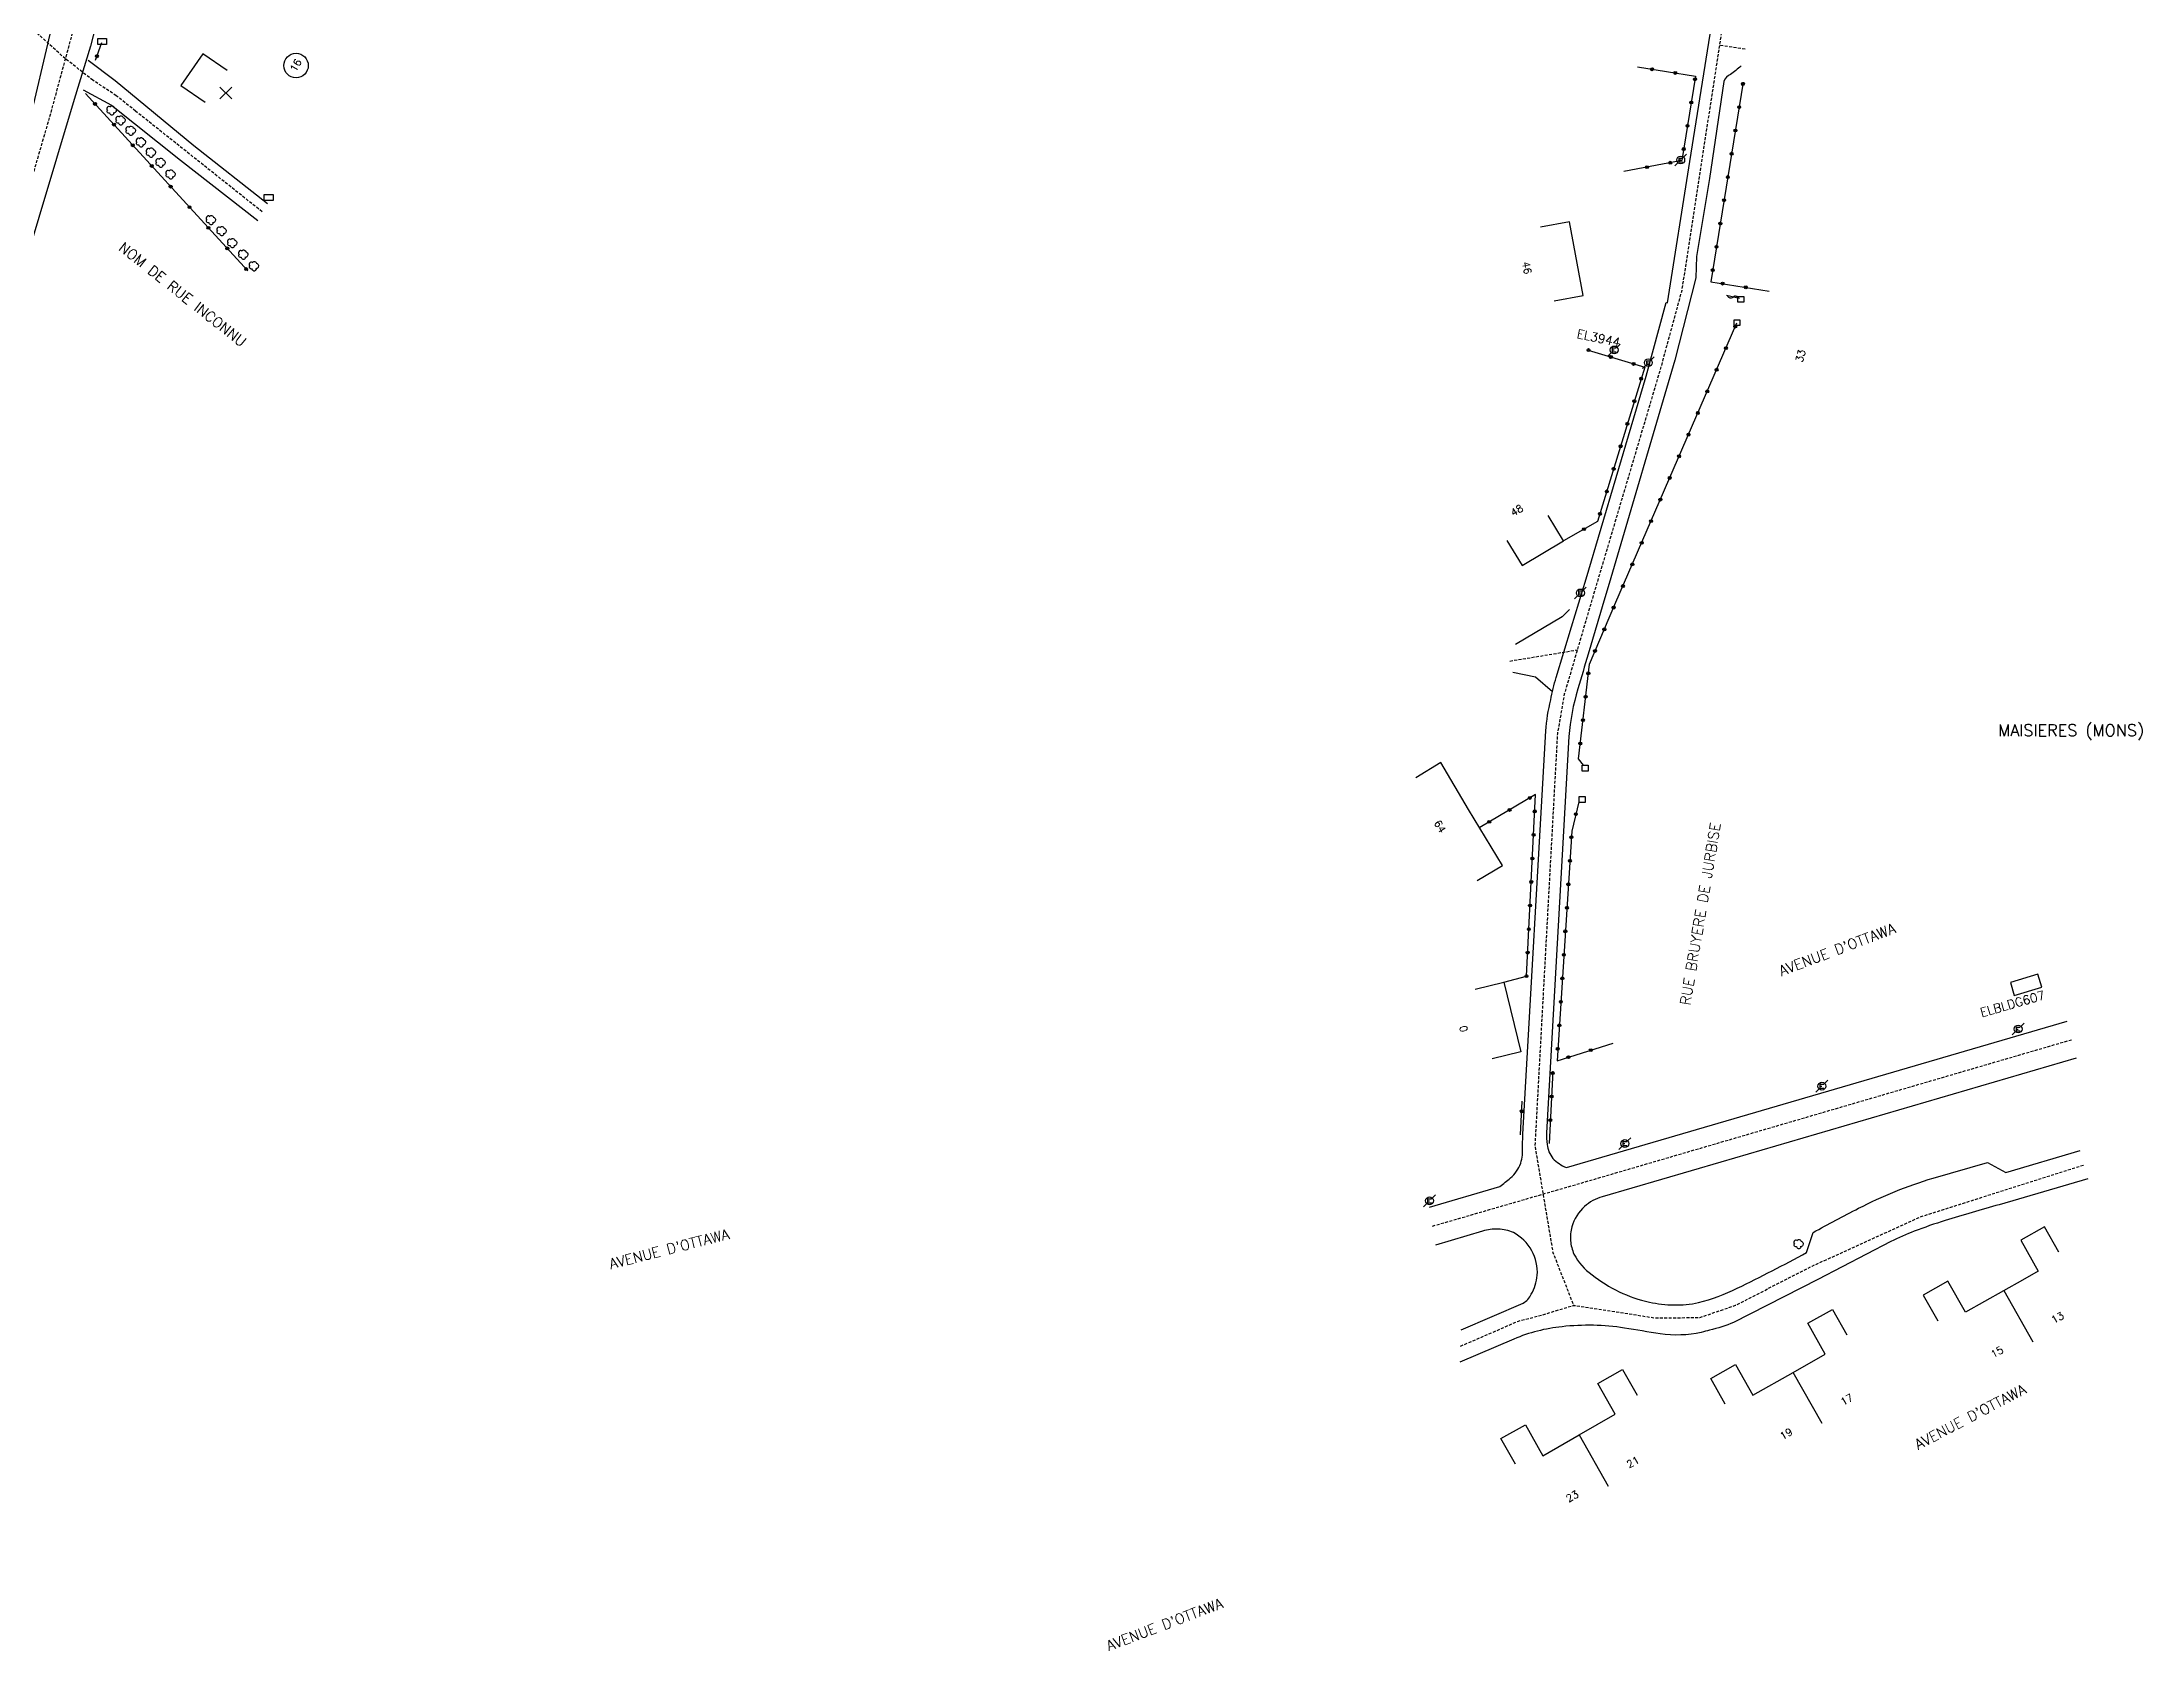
# Model space of a CAD drawing. Header units: millimetres. Extents: x 120176 to 121000, y 132000 to 133000.
# Drawn here: x 120638 to 120994.4, y 132346.3 to 132619.4 of the extents above; entities that cross this region are included whole.
import ezdxf
from ezdxf.enums import TextEntityAlignment as Align

# ---------------------------------------------------------------- set-up
doc = ezdxf.new("R2010")
doc.units = ezdxf.units.MM
doc.linetypes.add('DASHED', pattern=[0.75, 0.5, -0.25])
doc.layers.get('0').update_dxf_attribs({"linetype": 'CONTINUOUS'})
for name, color, linetype in [('W0001', 6, 'DASHED'), ('W0008', 7, 'CONTINUOUS'), ('W0100', 7, 'CONTINUOUS'), ('W0112', 1, 'DASHED'), ('W0300', 7, 'CONTINUOUS'), ('W0310', 3, 'CONTINUOUS'), ('W0322', 7, 'CONTINUOUS'), ('W0471', 7, 'CONTINUOUS'), ('W0980', 7, 'CONTINUOUS'), ('W0984', 7, 'CONTINUOUS'), ('W0989', 7, 'CONTINUOUS'), ('W0991', 7, 'CONTINUOUS'), ('W1102', 7, 'CONTINUOUS'), ('W1471', 7, 'CONTINUOUS')]:
    doc.layers.add(name, color=color, linetype=linetype)
doc.styles.get("Standard").update_dxf_attribs({"font": 'romans.shx', "width": 0.85})

# ---------------------------------------------------------------- blocks, each defined once
blk = doc.blocks.new('t322o')
at = {"color": 0, "linetype": 'Continuous'}
for radius in [0.25, 0.15]:
    blk.add_circle((0, 0), radius, dxfattribs=at)
blk = doc.blocks.new('t310o')
at = {"color": 0, "linetype": 'Continuous'}
for centre, start, end in [((-0.5, 0.38), 216.8699, 323.1304), ((0.5, -0.37), 36.8699, 143.1303)]:
    blk.add_arc(centre, 0.625, start, end, dxfattribs=at)
blk = doc.blocks.new('t991o')
at = {"color": 0, "linetype": 'Continuous'}
for p, q in [((-1, 1), (1, -1)), ((-1, -1), (1, 1))]:
    blk.add_line(p, q, dxfattribs=at)
blk = doc.blocks.new('T300')
for p, q in [((-0.8, 0.51), (-0.86, 0.34)), ((-0.86, 0.34), (-0.86, 0.17)), ((-0.86, 0.17), (-0.74, 0.06)), ((-0.69, 0.63), (-0.8, 0.51)), ((-0.8, -0.06), (-0.74, 0.06)), ((-0.74, 0.06), (-0.69, 0.11)), ((-0.57, 0.69), (-0.69, 0.63)), ((-0.46, 0.69), (-0.57, 0.69)), ((-0.29, 0.63), (-0.46, 0.69)), ((-0.29, 0.63), (-0.17, 0.74)), ((-0.23, 0.57), (-0.29, 0.63)), ((-0.17, 0.74), (-0.06, 0.8)), ((-0.06, 0.8), (0.06, 0.8)), ((0.06, 0.8), (0.23, 0.74)), ((0.23, 0.74), (0.34, 0.63)), ((0.34, 0.63), (0.4, 0.51)), ((0.46, 0.46), (0.34, 0.46)), ((0.4, 0.51), (0.4, 0.46)), ((0.57, 0.4), (0.46, 0.46)), ((0.57, 0.4), (0.69, 0.29)), ((0.69, 0.29), (0.74, 0.17)), ((0.74, 0.06), (0.69, -0.17)), ((0.74, 0.17), (0.74, 0.06)), ((-0.8, -0.17), (-0.8, -0.06)), ((-0.8, -0.23), (-0.8, -0.17)), ((-0.74, -0.34), (-0.8, -0.23)), ((-0.69, -0.4), (-0.74, -0.34)), ((-0.51, -0.46), (-0.69, -0.4)), ((-0.4, -0.46), (-0.51, -0.46)), ((-0.4, -0.46), (-0.34, -0.46)), ((-0.34, -0.46), (-0.34, -0.4)), ((-0.34, -0.51), (-0.34, -0.46)), ((-0.29, -0.63), (-0.34, -0.51)), ((-0.17, -0.74), (-0.29, -0.63)), ((-0.06, -0.8), (-0.17, -0.74)), ((0.06, -0.8), (-0.06, -0.8)), ((0.17, -0.74), (0.06, -0.8)), ((0.23, -0.69), (0.17, -0.74)), ((0.29, -0.46), (0.23, -0.46)), ((0.29, -0.63), (0.23, -0.69)), ((0.46, -0.4), (0.29, -0.46)), ((0.34, -0.51), (0.29, -0.63)), ((0.34, -0.51), (0.34, -0.46)), ((0.57, -0.34), (0.46, -0.4)), ((0.63, -0.29), (0.57, -0.34)), ((0.69, -0.17), (0.63, -0.29))]:
    blk.add_line(p, q)
blk = doc.blocks.new('t112o')
at = {"color": 0, "linetype": 'Continuous'}
for p, q in [((-0.5, 0.5), (0.5, 0.5)), ((-0.5, -0.5), (-0.5, 0.5)), ((0.5, 0.5), (0.5, -0.5)), ((0.5, -0.5), (-0.5, -0.5))]:
    blk.add_line(p, q, dxfattribs=at)
blk = doc.blocks.new('T471')
for p, q in [((-0.333334, 0.333334), (-0.333334, -0.333334)), ((-0.333334, 0.333334), (0.333334, 0.333334)), ((-0.333334, 0), (0, 0)), ((0.500001, 0.500001), (1.000002, 1.000002)), ((-0.500001, -0.500001), (-1.000002, -1.000002)), ((-0.333334, -0.333334), (0.333334, -0.333334))]:
    blk.add_line(p, q)
blk.add_ellipse((0, 0), major_axis=(0.471405, 0.471405), ratio=1, start_param=5.4977871438, end_param=11.780972451)
blk = doc.blocks.new('T1471')
at = {"color": 0, "linetype": 'Continuous', "flags": 128}
blk.add_lwpolyline([(-0.75, -0.5), (-0.75, 0.5), (0.75, 0.5), (0.75, -0.5), (-0.75, -0.5)], dxfattribs=at)

msp = doc.modelspace()

# ---------------------------------------------------------------- linework, layer by layer
at = {"layer": 'W0001'}
msp.add_line((120927.05, 132618.22), (120922.7, 132618.89), dxfattribs=at)
for points in [[(120758.79, 133000), (120746.5, 132959.61), (120732.72, 132915.1), (120715.69, 132859.81), (120696.2, 132796.71), (120674.12, 132725.41), (120656.13, 132666.23), (120647.66, 132637.64), (120639.25, 132606.59), (120628.87, 132570.9), (120611.6, 132514.92)], [(120641.96, 132616.61), (120635.1, 132622.79), (120621.36, 132633.29), (120609.72, 132642.76), (120595.71, 132654.07), (120582.66, 132664.59), (120570.95, 132672.84), (120535.39, 132697.91), (120501.54, 132723.78), (120479.52, 132741.84), (120467.76, 132750.51), (120446.38, 132766.6), (120415.28, 132790.08), (120385.96, 132812.59), (120353.41, 132837), (120322.92, 132860.49), (120307.27, 132872.6), (120289.22, 132886.16), (120274.46, 132896.22), (120257.94, 132907.1), (120249.64, 132913.7), (120240.76, 132919.44)], [(120675.37, 132590.61), (120653.87, 132607.72), (120650.62, 132610.32), (120646.65, 132612.94), (120641.96, 132616.61)]]:
    msp.add_lwpolyline(points, dxfattribs=at)
at = {"layer": 'W0001', "flags": 128}
for points in [[(120980.28, 133000), (120976.09, 132972.49), (120974.89, 132964.29), (120969.99, 132930.84), (120964.88, 132900.12), (120963.14, 132888.14), (120954.59, 132824.95), (120943.43, 132753.62), (120936.44, 132711.17), (120929.79, 132666.56), (120924.96, 132633.6), (120922.7, 132618.89), (120916.29, 132577.27), (120912.7, 132564.05), (120900.43, 132522.63), (120898.57, 132516.24), (120896.36, 132508.7), (120895.19, 132502), (120891.37, 132432.07), (120892.75, 132423.86), (120894.42, 132413.95), (120897.94, 132404.97)], [(120887.12, 132514.35), (120896.3, 132515.86), (120898.57, 132516.24)], [(120873.99, 132418.42), (120892.75, 132423.86), (120899.75, 132425.89), (120982.46, 132450.07)], [(120878.76, 132398.04), (120888.58, 132402.3), (120892.67, 132403.35), (120897.94, 132404.97), (120908.7, 132403.32), (120911.72, 132402.84), (120919.37, 132402.9), (120925.41, 132404.98), (120938.45, 132411.64), (120956.94, 132420.06), (120984.58, 132428.82)]]:
    msp.add_lwpolyline(points, dxfattribs=at)
at = {"layer": 'W0008'}
for points in [[(120608.88, 132515.78), (120616.78, 132540.07), (120624.86, 132567.58), (120635.47, 132604.12), (120639.87, 132622.69), (120643.76, 132636.24), (120655.79, 132675.56), (120669.4, 132720.29), (120674.32, 132736.31), (120676.04, 132741.37), (120693.81, 132799.02), (120699.81, 132818.52), (120708.08, 132845.44), (120728.51, 132911.86), (120740.63, 132951.2), (120747.6, 132973.89), (120752.99, 132991.72), (120755.43, 133000)], [(120762.27, 133000), (120759.05, 132989.53), (120753.75, 132972.35), (120745.86, 132946.94), (120728.27, 132890.51), (120715.94, 132850.22), (120705.11, 132815.07), (120699.7, 132798.02), (120681.66, 132739.17), (120680.24, 132735.51), (120672.81, 132710.27), (120661.34, 132673), (120653.03, 132645.09), (120646.23, 132618.73), (120643.44, 132609.69), (120634.48, 132579.65), (120626.18, 132551.45), (120614.33, 132514.06)], [(120676.26, 132591.98), (120663.76, 132601.79), (120650.41, 132612.83), (120645.85, 132616.31)], [(120644.99, 132611.33), (120649.82, 132608.73), (120661.5, 132599.4), (120674.64, 132589.12)]]:
    msp.add_lwpolyline(points, dxfattribs=at)
at = {"layer": 'W0008', "flags": 128}
for points in [[(120873.46, 132421.62), (120885.4, 132425.16, 0.0296), (120887.24, 132426.61, 0.124), (120888.99, 132429.09, 0.0742), (120889.29, 132431.87), (120889.34, 132434.04), (120893.22, 132502.48, -0.0379), (120894.06, 132507.76, -0.0222), (120894.99, 132511.57), (120897.61, 132520.15), (120900.1, 132528.32), (120910.27, 132562.7), (120913.64, 132575.22), (120913.89, 132575.14), (120917.67, 132599.13), (120926.5, 132654.47)], [(120926.36, 132615.37, -0.0346), (120924.59, 132613.94, 0.2029), (120923.43, 132612.72), (120920.98, 132596.25), (120918.81, 132583.04), (120918.69, 132579.39), (120915.14, 132565.41), (120903.99, 132527.5), (120903.25, 132525.1), (120900.43, 132515.51, 0.0031), (120898.67, 132509.63, 0.0544), (120897.15, 132501.53), (120893.37, 132434.27, 0.053), (120893.44, 132432.27, 0.1337), (120894.41, 132429.92, 0.1022), (120896.72, 132428.37), (120981.72, 132453.19)], [(120983.21, 132446.95), (120922.91, 132429.27), (120902.79, 132423.41, 0.112), (120899.81, 132421.74, 0.1433), (120897.65, 132418.3, 0.0856), (120897.43, 132415.93, 0.0891), (120898.01, 132413.65, 0.1173), (120901.07, 132410.17, 0.0549), (120905.69, 132407.28, 0.0591), (120910.8, 132405.52, 0.0489), (120914.98, 132405.04, 0.0564), (120919.13, 132405.43, 0.058), (120925.73, 132407.89, 0.0121), (120937.49, 132413.93), (120938.6, 132417.33, -0.0095), (120946.3, 132421.44, -0.0455), (120958.96, 132426.57), (120968.16, 132429.24), (120971.3, 132427.54), (120983.93, 132431.23)], [(120985.24, 132426.42), (120970.19, 132422.06, 0.0069), (120960.99, 132419.38, 0.0139), (120955.77, 132417.54, 0.029), (120951.78, 132415.81), (120939.42, 132409.36), (120925.1, 132402.08, -0.0487), (120921.01, 132400.76, -0.0073), (120919.62, 132400.37, -0.0917), (120912.63, 132400.15, -0.0056), (120906.59, 132401.12, 0.0647), (120895.98, 132401.35, 0.0731), (120887.81, 132399.25), (120878.65, 132395.3)], [(120878.87, 132400.79), (120889.36, 132405.35, 0.1632), (120890.74, 132406.85, 0.1073), (120891.78, 132410.07, 0.1429), (120890.84, 132414.24, 0.1599), (120887.72, 132417.31, 0.0989), (120885.14, 132417.91, 0.0813), (120882.5, 132417.58), (120874.51, 132415.21)]]:
    msp.add_lwpolyline(points, format="xyb", dxfattribs=at)
for points in [[(120897.24, 132523.12), (120896, 132521.88), (120888.08, 132517.14)], [(120887.65, 132512.44), (120891.46, 132511.65), (120894.36, 132509.2)]]:
    msp.add_lwpolyline(points, dxfattribs=at)
at = {"layer": 'W0100'}
msp.add_lwpolyline([(120669.41, 132614.59), (120665.3, 132617.43), (120661.59, 132612.08), (120665.7, 132609.23)], dxfattribs=at)
at = {"layer": 'W0100', "flags": 128}
for points in [[(120894.64, 132575.51), (120899.56, 132576.42), (120897.22, 132588.92), (120892.31, 132588)], [(120886.63, 132534.82), (120889.21, 132530.55), (120896.21, 132534.78), (120893.63, 132539.06)], [(120881.56, 132477.09), (120885.85, 132479.66), (120880.11, 132489.14), (120875.43, 132497.1), (120871.14, 132494.53)], [(120881.24, 132458.64), (120886.1, 132459.82), (120888.97, 132448), (120884.11, 132446.82)], [(120980.32, 132413.97), (120977.86, 132418.32), (120973.84, 132416.05), (120976.81, 132410.78), (120974.11, 132409.25), (120964.45, 132403.8), (120961.47, 132409.07), (120957.29, 132406.7), (120959.74, 132402.35)], [(120923.69, 132388.2), (120921.21, 132392.55), (120925.4, 132394.92), (120928.37, 132389.71), (120935.18, 132393.59), (120940.66, 132396.7), (120937.69, 132401.92), (120941.86, 132404.29), (120944.34, 132399.95)], [(120888.08, 132377.99), (120885.62, 132382.34), (120889.79, 132384.67), (120892.75, 132379.45), (120898.88, 132382.98), (120905.02, 132386.5), (120902.05, 132391.72), (120906.26, 132394.06), (120908.73, 132389.71)]]:
    msp.add_lwpolyline(points, dxfattribs=at)
msp.add_lwpolyline([(120972.73, 132457.58), (120977.4, 132458.96), (120976.75, 132461.17), (120972.08, 132459.79)], close=True, dxfattribs=at)
at = {"layer": 'W0310'}
msp.add_line((120926.12, 132575.87), (120923.9, 132576.41), dxfattribs=at)
at = {"layer": 'W0322'}
for p, q in [((120648.1, 132619.27), (120647.06, 132616.27)), ((120645.41, 132610.67), (120672.92, 132580.6)), ((120894.43, 132444.71), (120893.77, 132432.42)), ((120888.94, 132433.92), (120889.24, 132439.65))]:
    msp.add_line(p, q, dxfattribs=at)
at = {"layer": 'W0322', "flags": 128}
for points in [[(120908.76, 132615.22), (120918.63, 132613.63), (120916.32, 132599.3), (120906.49, 132597.46)], [(120926.73, 132612.63), (120921.24, 132578.75), (120931.11, 132577.15)], [(120899.63, 132496.66), (120898.77, 132497.74), (120900.63, 132513.84), (120904.96, 132523.94), (120925.67, 132571.79)], [(120900.44, 132567.13), (120910.01, 132564.22), (120902.02, 132538.04), (120896.21, 132534.78)], [(120886.1, 132459.82), (120889.94, 132460.84), (120891.5, 132491.69), (120882.01, 132486.1)], [(120898.83, 132490.45), (120897.63, 132485.49), (120895.14, 132446.5), (120904.68, 132449.49)]]:
    msp.add_lwpolyline(points, dxfattribs=at)
at = {"layer": 'W1102'}
for p, q in [((120970.97, 132407.48), (120975.89, 132398.77)), ((120940.13, 132384.89), (120935.18, 132393.59)), ((120898.88, 132382.98), (120903.82, 132374.28))]:
    msp.add_line(p, q, dxfattribs=at)
msp.add_circle((120681.12, 132615.44), 2.08, dxfattribs=at)

# ---------------------------------------------------------------- block references
at = {"layer": 'W0112'}
for p in [(120926.32, 132575.76), (120925.67, 132571.79), (120899.89, 132496.15), (120899.38, 132490.83)]:
    msp.add_blockref('t112o', p, dxfattribs=at)
at = {"layer": 'W0300'}
for p in [(120649.88, 132607.79), (120651.38, 132606.12), (120653.11, 132604.36), (120654.83, 132602.4), (120656.54, 132600.65), (120658.17, 132598.91), (120659.88, 132596.96), (120666.72, 132589.21), (120668.52, 132587.31), (120670.34, 132585.29), (120672.22, 132583.33), (120674.01, 132581.36), (120936.18, 132415.35)]:
    msp.add_blockref('T300', p, dxfattribs=at)
at = {"layer": 'W0310', "rotation": 166.4185574252156}
msp.add_blockref('t310o', (120925.02, 132576.14), dxfattribs=at)
at = {"layer": 'W0322'}
for p, rotation in [((120647.32, 132617.02), 250.8684659156726), ((120911.25, 132614.82), 350.8325986351815), ((120915.19, 132614.19), 350.8325986351815), ((120918.55, 132613.12), 260.8327513867869), ((120917.91, 132609.17), 260.8327513867869), ((120926.68, 132612.31), 260.7958034554732), ((120647.01, 132608.92), 312.4584918078804), ((120650.22, 132605.42), 312.4584918078804), ((120926.04, 132608.36), 260.7958034554732), ((120653.42, 132601.91), 312.4584918078804), ((120917.27, 132605.22), 260.8327513867869), ((120925.4, 132604.41), 260.7958034554732), ((120656.63, 132598.41), 312.4584918078804), ((120914.35, 132598.93), 190.5894214878678), ((120916.64, 132601.27), 260.8327513867869), ((120924.76, 132600.46), 260.7958034554732), ((120659.84, 132594.9), 312.4584918078804), ((120910.42, 132598.19), 190.5894214878678), ((120924.12, 132596.51), 260.7958034554732), ((120663.04, 132591.4), 312.4584918078804), ((120923.48, 132592.57), 260.7958034554732), ((120666.25, 132587.89), 312.4584918078804), ((120922.84, 132588.62), 260.7958034554732), ((120669.46, 132584.39), 312.4584918078804), ((120922.2, 132584.67), 260.7958034554732), ((120672.66, 132580.89), 312.4584918078804), ((120921.56, 132580.72), 260.7958034554732), ((120923.22, 132578.43), 350.796050690088), ((120927.16, 132577.79), 350.796050690088), ((120925.38, 132571.13), 66.60085232323708), ((120900.47, 132567.13), 343.0324493284798), ((120923.79, 132567.46), 66.60085232323708), ((120904.29, 132565.96), 343.0324493284798), ((120908.12, 132564.79), 343.0324493284798), ((120922.21, 132563.79), 66.60085232323708), ((120909.41, 132562.28), 253.0327046172061), ((120920.62, 132560.12), 66.60085232323708), ((120908.25, 132558.45), 253.0327046172061), ((120919.03, 132556.45), 66.60085232323708), ((120907.08, 132554.63), 253.0327046172061), ((120917.44, 132552.78), 66.60085232323708), ((120905.91, 132550.8), 253.0327046172061), ((120915.85, 132549.1), 66.60085232323708), ((120904.74, 132546.97), 253.0327046172061), ((120914.26, 132545.43), 66.60085232323708), ((120903.58, 132543.15), 253.0327046172061), ((120912.67, 132541.76), 66.60085232323708), ((120902.41, 132539.32), 253.0327046172061), ((120911.09, 132538.09), 66.60085232323708), ((120899.7, 132536.74), 209.3358247276618), ((120909.5, 132534.42), 66.60085232323708), ((120907.91, 132530.75), 66.60085232323708), ((120906.32, 132527.08), 66.60085232323708), ((120904.73, 132523.41), 66.75422824183441), ((120903.16, 132519.73), 66.75422824183441), ((120901.58, 132516.06), 66.75422824183441), ((120900.44, 132512.26), 83.43621713127186), ((120899.99, 132508.29), 83.43621713127186), ((120899.53, 132504.31), 83.43621713127186), ((120899.07, 132500.34), 83.43621713127186), ((120887.07, 132489.08), 210.5127893100846), ((120890.52, 132491.11), 210.5127893100846), ((120891.35, 132488.83), 87.11516789080149), ((120898.32, 132488.34), 256.394877722959), ((120883.63, 132487.05), 210.5127893100846), ((120891.15, 132484.83), 87.11516789080149), ((120897.56, 132484.43), 266.3383255432764), ((120890.95, 132480.84), 87.11516789080149), ((120897.31, 132480.43), 266.3383255432764), ((120890.75, 132476.84), 87.11516789080149), ((120897.05, 132476.44), 266.3383255432764), ((120890.55, 132472.85), 87.11516789080149), ((120896.8, 132472.45), 266.3383255432764), ((120890.35, 132468.85), 87.11516789080149), ((120896.54, 132468.46), 266.3383255432764), ((120890.15, 132464.86), 87.11516789080149), ((120896.29, 132464.47), 266.3383255432764), ((120889.95, 132460.86), 87.11516789080149), ((120896.03, 132460.47), 266.3383255432764), ((120895.78, 132456.48), 266.3383255432764), ((120895.52, 132452.49), 266.3383255432764), ((120895.26, 132448.5), 266.3383255432764), ((120897.05, 132447.1), 17.34958124816923), ((120900.86, 132448.29), 17.34958124816923), ((120894.41, 132444.4), 266.9148731775749), ((120894.2, 132440.41), 266.9148731775749), ((120889.15, 132437.91), 87.04884074527874), ((120893.98, 132436.41), 266.9148731775749)]:
    msp.add_blockref('t322o', p, dxfattribs=dict(at, rotation=rotation))
at = {"layer": 'W0471'}
for p in [(120916.12, 132599.41), (120904.83, 132567.16), (120910.63, 132565), (120899.1, 132525.91), (120973.39, 132451.88), (120940.08, 132442.17), (120906.64, 132432.43), (120873.49, 132422.72)]:
    msp.add_blockref('T471', p, dxfattribs=at)
at = {"layer": 'W0991'}
msp.add_blockref('t991o', (120669.2, 132610.77), dxfattribs=at)
at = {"layer": 'W1471'}
for p in [(120648.23, 132619.52), (120676.47, 132593.05)]:
    msp.add_blockref('T1471', p, dxfattribs=at)

# ---------------------------------------------------------------- texts
at = {"layer": 'W0980'}
msp.add_text('MAISIERES (MONS)', height=2, dxfattribs=at).set_placement((120982.37, 132502.45), align=Align.MIDDLE)
at = {"layer": 'W0984'}
for s, rotation, p in [('EL3944', 347.8579, (120902.2, 132569.18)), ('ELBLDG607', 15.8347, (120972.43, 132456.16))]:
    msp.add_text(s, height=1.5, rotation=rotation, dxfattribs=at).set_placement(p, align=Align.MIDDLE)
at = {"layer": 'W0989'}
for s, rotation, p in [('NOM DE RUE INCONNU', 321.4908, (120661.87, 132576.59)), ('RUE BRUYERE DE JURBISE', 80.4375, (120919.45, 132471.42)), ("AVENUE D'OTTAWA", 20.81, (120942.69, 132465.38)), ("AVENUE D'OTTAWA", 14.3087, (120744.46, 132414.55)), ("AVENUE D'OTTAWA", 27.6533, (120965.28, 132386.06)), ("AVENUE D'OTTAWA", 20.81, (120828.53, 132350.8))]:
    msp.add_text(s, height=1.75, rotation=rotation, dxfattribs=at).set_placement(p, align=Align.MIDDLE)
at = {"layer": 'W0991'}
for s, rotation, p in [('16', 60.0696, (120681.06, 132615.48)), ('46', 280.5954, (120890.03, 132581.11)), ('33', 75.0636, (120936.46, 132566.16)), ('48', 31.1645, (120888.31, 132539.93)), ('64', 300.864, (120875.28, 132486.26)), ('0', 283.6407, (120879.27, 132451.91)), ('13', 29.3624, (120980.08, 132402.87)), ('15', 29.3624, (120969.8, 132397.06)), ('17', 29.3624, (120944.3, 132388.97)), ('19', 29.3624, (120934.01, 132383.16)), ('21', 29.3624, (120908, 132378.36)), ('23', 29.3624, (120897.71, 132372.55))]:
    msp.add_text(s, height=1.25, rotation=rotation, dxfattribs=at).set_placement(p, align=Align.MIDDLE)

doc.saveas('drawing.dxf')
